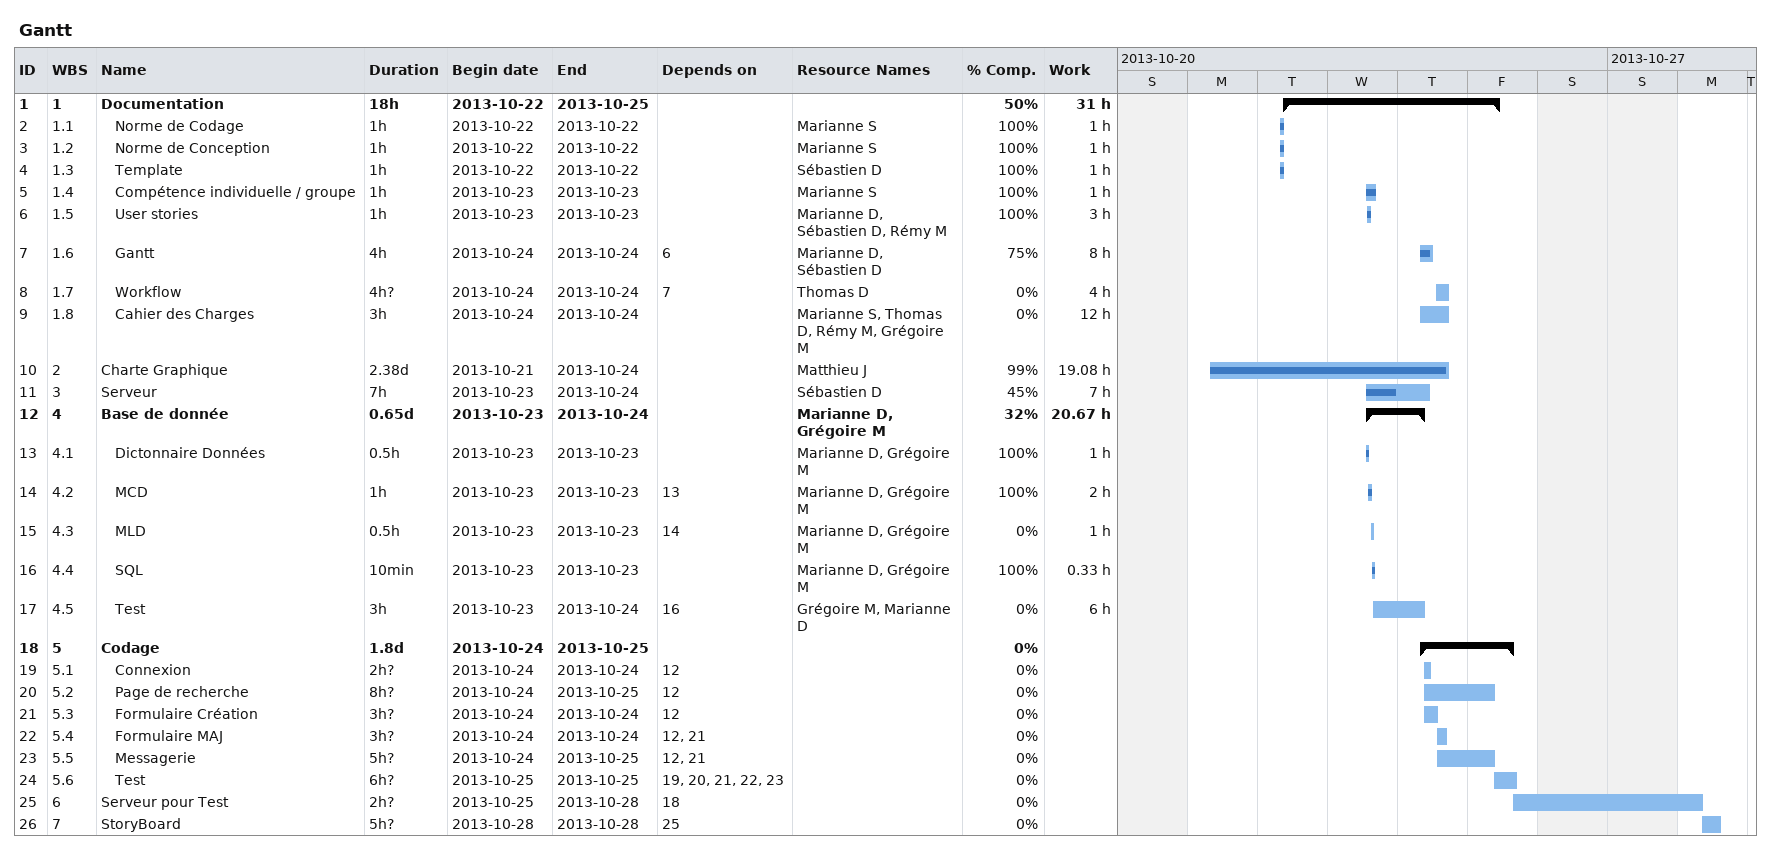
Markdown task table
Gantt

| ID | WBS | Task | Duration | Start | Finish | Predecessors | Resources | % complete | Work (h) |
|---|---|---|---|---|---|---|---|---|---|
| 1 | 1 | **Documentation** | 18h | 2013-10-22 | 2013-10-25 |  |  | 50 | 31 |
| 2 | 1.1 | Norme de Codage | 1h | 2013-10-22 | 2013-10-22 |  | Marianne S | 100 | 1 |
| 3 | 1.2 | Norme de Conception | 1h | 2013-10-22 | 2013-10-22 |  | Marianne S | 100 | 1 |
| 4 | 1.3 | Template | 1h | 2013-10-22 | 2013-10-22 |  | Sébastien D | 100 | 1 |
| 5 | 1.4 | Compétence individuelle / groupe | 1h | 2013-10-23 | 2013-10-23 |  | Marianne S | 100 | 1 |
| 6 | 1.5 | User stories | 1h | 2013-10-23 | 2013-10-23 |  | Marianne D, Sébastien D, Rémy M | 100 | 3 |
| 7 | 1.6 | Gantt | 4h | 2013-10-24 | 2013-10-24 | 6 | Marianne D, Sébastien D | 75 | 8 |
| 8 | 1.7 | Workflow | 4h? | 2013-10-24 | 2013-10-24 | 7 | Thomas D | 0 | 4 |
| 9 | 1.8 | Cahier des Charges | 3h | 2013-10-24 | 2013-10-24 |  | Marianne S, Thomas D, Rémy M, Grégoire M | 0 | 12 |
| 10 | 2 | Charte Graphique | 2.38d | 2013-10-21 | 2013-10-24 |  | Matthieu J | 99 | 19.08 |
| 11 | 3 | Serveur | 7h | 2013-10-23 | 2013-10-24 |  | Sébastien D | 45 | 7 |
| 12 | 4 | **Base de donnée** | 0.65d | 2013-10-23 | 2013-10-24 |  | Marianne D, Grégoire M | 32 | 20.67 |
| 13 | 4.1 | Dictonnaire Données | 0.5h | 2013-10-23 | 2013-10-23 |  | Marianne D, Grégoire M | 100 | 1 |
| 14 | 4.2 | MCD | 1h | 2013-10-23 | 2013-10-23 | 13 | Marianne D, Grégoire M | 100 | 2 |
| 15 | 4.3 | MLD | 0.5h | 2013-10-23 | 2013-10-23 | 14 | Marianne D, Grégoire M | 0 | 1 |
| 16 | 4.4 | SQL | 10min | 2013-10-23 | 2013-10-23 |  | Marianne D, Grégoire M | 100 | 0.33 |
| 17 | 4.5 | Test | 3h | 2013-10-23 | 2013-10-24 | 16 | Grégoire M, Marianne D | 0 | 6 |
| 18 | 5 | **Codage** | 1.8d | 2013-10-24 | 2013-10-25 |  |  | 0 |  |
| 19 | 5.1 | Connexion | 2h? | 2013-10-24 | 2013-10-24 | 12 |  | 0 |  |
| 20 | 5.2 | Page de recherche | 8h? | 2013-10-24 | 2013-10-25 | 12 |  | 0 |  |
| 21 | 5.3 | Formulaire Création | 3h? | 2013-10-24 | 2013-10-24 | 12 |  | 0 |  |
| 22 | 5.4 | Formulaire MAJ | 3h? | 2013-10-24 | 2013-10-24 | 12, 21 |  | 0 |  |
| 23 | 5.5 | Messagerie | 5h? | 2013-10-24 | 2013-10-25 | 12, 21 |  | 0 |  |
| 24 | 5.6 | Test | 6h? | 2013-10-25 | 2013-10-25 | 19, 20, 21, 22, 23 |  | 0 |  |
| 25 | 6 | Serveur pour Test | 2h? | 2013-10-25 | 2013-10-28 | 18 |  | 0 |  |
| 26 | 7 | StoryBoard | 5h? | 2013-10-28 | 2013-10-28 | 25 |  | 0 |  |
